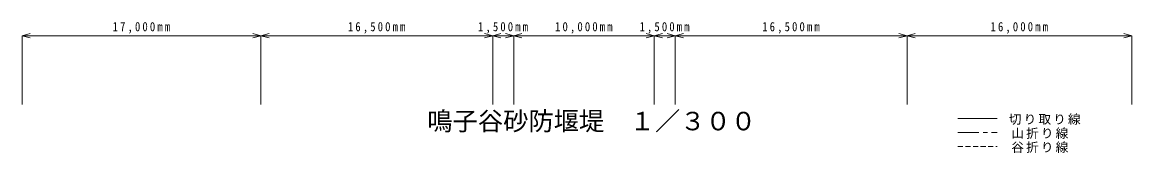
# Model space of a CAD drawing. Units: millimetres at full size, sheet at 1:300. Extents: x -1911260 to 408766, y -45196 to 976532.
# Drawn here: x -84078 to -5078, y 851607 to 860946 of the extents above; entities that cross this region are included whole.
import ezdxf
from ezdxf.enums import TextEntityAlignment as Align

# ---------------------------------------------------------------- set-up
doc = ezdxf.new("R2010")
doc.units = ezdxf.units.MM
doc.header["$LTSCALE"] = 300
doc.linetypes.add('CHAIN1', pattern=[8, 5, -1, 1, -1])
doc.linetypes.add('DASHED1', pattern=[1.8, 1.2, -0.6])
doc.layers.add('0-2_本体補助', color=7, linetype='Continuous')
doc.layers.add('0-3_ハッチ補助', color=4, linetype='Continuous', lineweight=5)
doc.layers.add('0-A_文字', color=2, linetype='DASHED1', lineweight=5)
doc.styles.add('ＭＳ ゴシック', font='')
doc.styles.get('ＭＳ ゴシック').set_extended_font_data('MS Gothic')

msp = doc.modelspace()

# ---------------------------------------------------------------- linework, layer by layer
at = {"layer": '0-3_ハッチ補助'}
for p, q in [((-84078.4, 859974), (-83498.8, 860129.3)), ((-84078.4, 859974), (-67078.4, 859974)), ((-84078.4, 859974), (-83498.8, 859818.7)), ((-84078.4, 859974), (-84078.4, 855071.7)), ((-67078.4, 859974), (-67657.9, 860129.3)), ((-67078.4, 859974), (-67657.9, 859818.7)), ((-67078.4, 859974), (-66498.8, 860129.3)), ((-67078.4, 859974), (-67078.4, 855071.7)), ((-67078.4, 859974), (-50578.4, 859974)), ((-67078.4, 859974), (-66498.8, 859818.7)), ((-50578.4, 859974), (-51157.9, 860129.3)), ((-50578.4, 859974), (-51157.9, 859818.7)), ((-50578.4, 859974), (-49998.8, 860129.3)), ((-50578.4, 859974), (-50578.4, 855071.7)), ((-50578.4, 859974), (-49078.4, 859974)), ((-50578.4, 859974), (-49998.8, 859818.7)), ((-49078.4, 859974), (-49657.9, 860129.3)), ((-49078.4, 859974), (-49657.9, 859818.7)), ((-49078.4, 859974), (-48498.8, 860129.3)), ((-49078.4, 859974), (-49078.4, 855071.7)), ((-49078.4, 859974), (-39078.4, 859974)), ((-49078.4, 859974), (-48498.8, 859818.7)), ((-39078.4, 859974), (-39657.9, 860129.3)), ((-39078.4, 859974), (-39657.9, 859818.7)), ((-39078.4, 859974), (-38498.8, 860129.3)), ((-39078.4, 859974), (-39078.4, 855071.7)), ((-39078.4, 859974), (-37578.4, 859974)), ((-39078.4, 859974), (-38498.8, 859818.7)), ((-37578.4, 859974), (-38157.9, 860129.3)), ((-37578.4, 859974), (-38157.9, 859818.7)), ((-37578.4, 859974), (-36998.8, 860129.3)), ((-37578.4, 859974), (-37578.4, 855071.7)), ((-37578.4, 859974), (-21078.4, 859974)), ((-37578.4, 859974), (-36998.8, 859818.7)), ((-21078.4, 859974), (-21657.9, 860129.3)), ((-21078.4, 859974), (-21657.9, 859818.7)), ((-21078.4, 859974), (-20498.8, 860129.3)), ((-21078.4, 859974), (-21078.4, 855071.7)), ((-21078.4, 859974), (-5078.4, 859974)), ((-21078.4, 859974), (-20498.8, 859818.7)), ((-5078.4, 859974), (-5657.9, 860129.3)), ((-5078.4, 859974), (-5657.9, 859818.7)), ((-5078.4, 859974), (-5078.4, 855071.7))]:
    msp.add_line(p, q, dxfattribs=at)
at = {"layer": '0-A_文字', "color": 4, "linetype": 'Continuous'}
msp.add_line((-17459.4, 854057.3), (-14659.4, 854057.3), dxfattribs=at)
at = {"layer": '0-A_文字', "linetype": 'CHAIN1'}
msp.add_line((-17459.4, 853057.3), (-14659.4, 853057.3), dxfattribs=at)
at = {"layer": '0-A_文字', "color": 7}
msp.add_line((-17459.4, 852057.3), (-14659.4, 852057.3), dxfattribs=at)

# ---------------------------------------------------------------- texts
at = {"layer": '0-2_本体補助', "char_height": 659.8, "attachment_point": 7, "style": 'ＭＳ ゴシック'}
for s, insert in [('\\T1.39;\\W0.85;17,000mm', (-77640.9, 860124)), ('\\T1.39;\\W0.85;16,500mm', (-60890.9, 860124)), ('\\T1.39;\\W0.85;1,500mm', (-51628.4, 860124)), ('\\T1.39;\\W0.85;10,000mm', (-46140.9, 860124)), ('\\T1.39;\\W0.85;1,500mm', (-40128.4, 860124)), ('\\T1.39;\\W0.85;16,500mm', (-31390.9, 860124)), ('\\T1.39;\\W0.85;16,000mm', (-15140.9, 860124))]:
    msp.add_mtext(s, dxfattribs=dict(at, insert=insert))
at = {"layer": '0-A_文字', "color": 4, "style": 'ＭＳ ゴシック'}
msp.add_text('鳴子谷砂防堰堤\u3000１／３００', height=1320, dxfattribs=at).set_placement((-55237.5, 852822.1), align=Align.BOTTOM_LEFT)
at = {"layer": '0-A_文字', "color": 7, "char_height": 659.8, "attachment_point": 7, "style": 'ＭＳ ゴシック'}
for s, insert in [('\\T1.17;切り取り線', (-13832.9, 853607.3)), ('\\T1.17;山折り線', (-13657.9, 852607.3)), ('\\T1.17;谷折り線', (-13657.9, 851607.3))]:
    msp.add_mtext(s, dxfattribs=dict(at, insert=insert))

doc.saveas('drawing.dxf')
